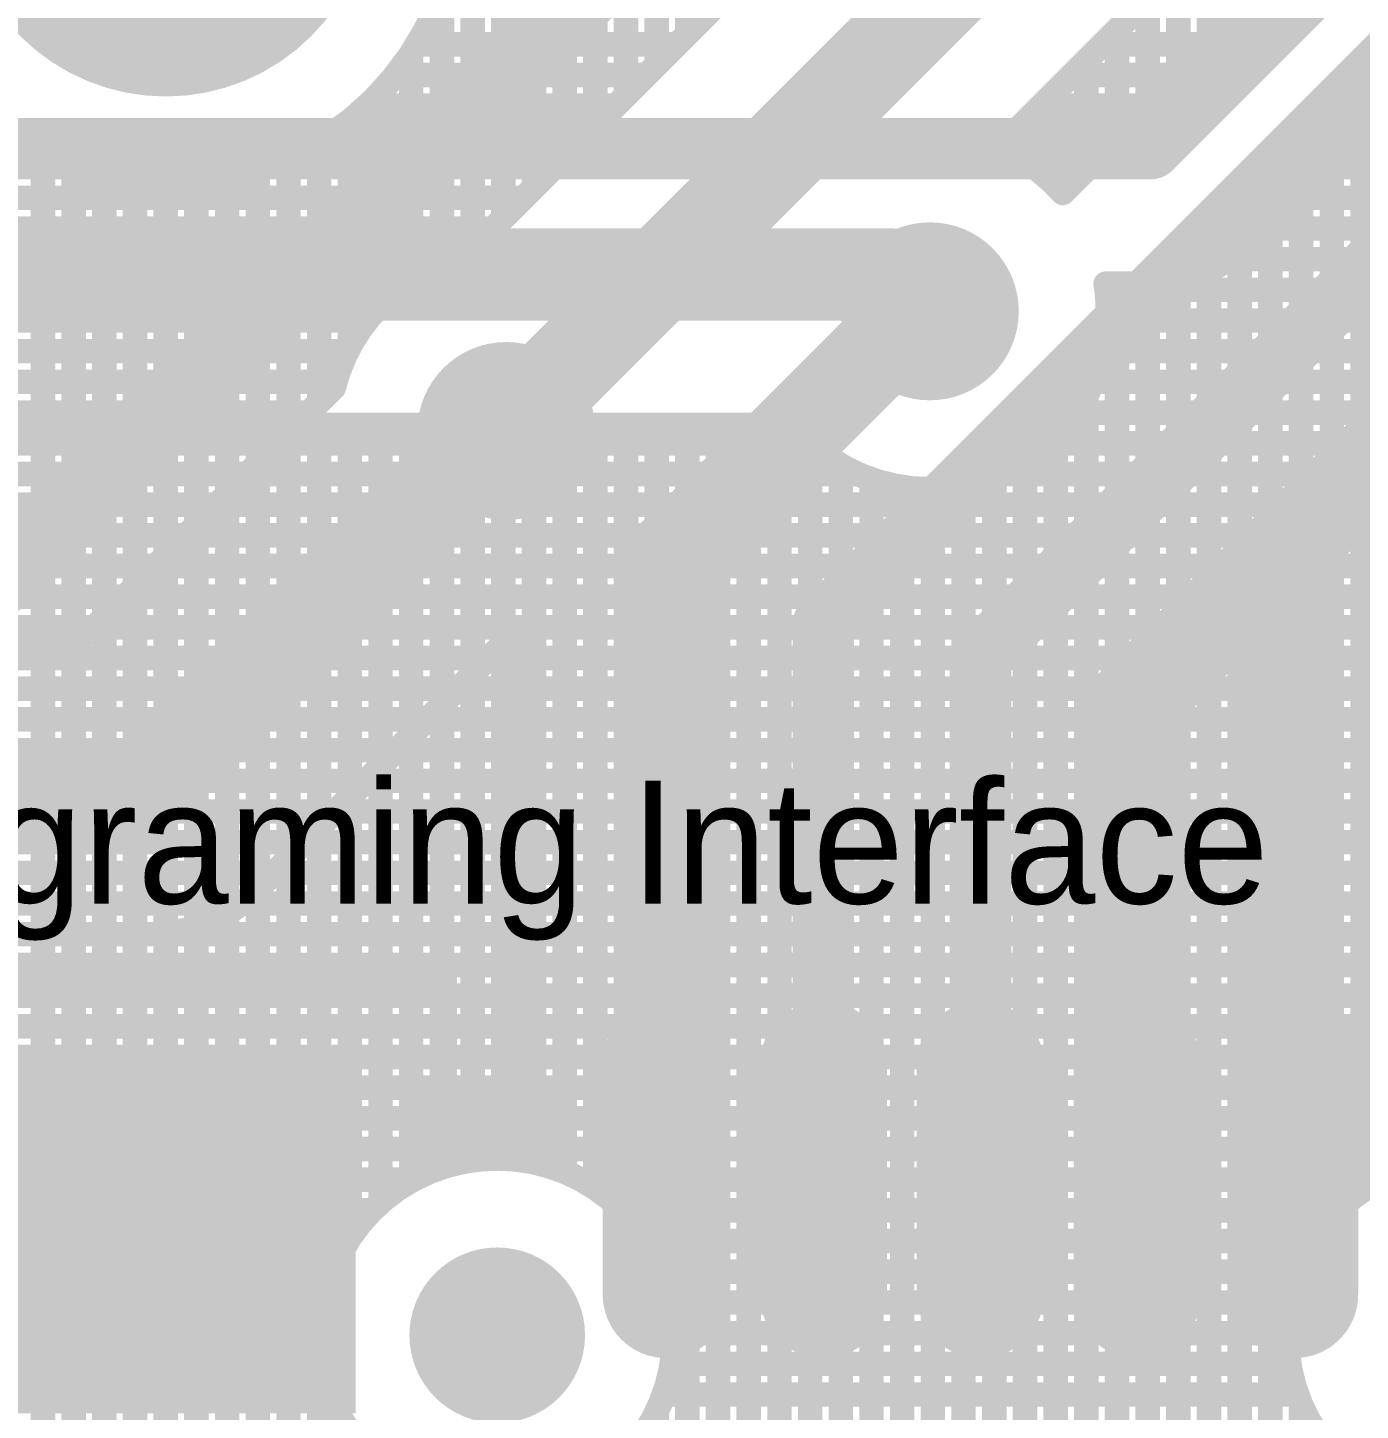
# Model space of a CAD drawing. Header units: millimetres. Extents: x 1.42 to 3.4, y 1.21 to 3.22.
# Drawn here: x 3.0125 to 3.2297, y 1.3674 to 1.5927 of the extents above; entities that cross this region are included whole.
import ezdxf

# ---------------------------------------------------------------- set-up
doc = ezdxf.new("R2010")
doc.units = ezdxf.units.MM
doc.header["$MEASUREMENT"] = 0
for name, color, linetype in [('BottomLayer', 5, 'Continuous'), ('BottomSolder', 6, 'Continuous'), ('MultiLayer', 9, 'Continuous'), ('PadHoleLayer', 156, 'Continuous'), ('TopLayer', 1, 'Continuous'), ('TopOverlay', 2, 'Continuous'), ('TopPaste', 8, 'Continuous'), ('TopSolder', 216, 'Continuous'), ('ViaHoleLayer', 16, 'Continuous')]:
    doc.layers.add(name, color=color, linetype=linetype)

# ---------------------------------------------------------------- blocks, each defined once
blk = doc.blocks.new('XTAL1_1')
at = {"layer": 'BottomLayer', "const_width": 0.031}
blk.add_lwpolyline([(0.1845, 0, 1), (0.2155, 0, 1)], format="xyb", close=True, dxfattribs=at)
at = {"layer": 'BottomSolder', "const_width": 0.0335}
blk.add_lwpolyline([(0.18325, 0, 1), (0.21675, 0, 1)], format="xyb", close=True, dxfattribs=at)
at = {"layer": 'MultiLayer', "const_width": 0.031}
blk.add_lwpolyline([(0.1845, 0, 1), (0.2155, 0, 1)], format="xyb", close=True, dxfattribs=at)
at = {"layer": 'TopLayer', "const_width": 0.031}
blk.add_lwpolyline([(0.1845, 0, 1), (0.2155, 0, 1)], format="xyb", close=True, dxfattribs=at)
at = {"layer": 'TopOverlay', "const_width": 0.012}
for points in [[(0.3, 0.06), (-0.1, 0.06)], [(0.3, -0.06), (0.3, 0.06)]]:
    blk.add_lwpolyline(points, dxfattribs=at)
at = {"layer": 'TopOverlay', "const_width": 0.006}
blk.add_lwpolyline([(0.297, 0.06, 1), (0.303, 0.06, 1)], format="xyb", close=True, dxfattribs=at)
blk.add_lwpolyline([(0.297, 0.06, 1), (0.303, 0.06, 1)], format="xyb", close=True, dxfattribs=at)
at = {"layer": 'TopSolder', "const_width": 0.0335}
blk.add_lwpolyline([(0.18325, 0, 1), (0.21675, 0, 1)], format="xyb", close=True, dxfattribs=at)
blk = doc.blocks.new('______USB_11')
at = {"layer": 'BottomLayer', "const_width": 0.01181}
blk.add_lwpolyline([(0.02165, 0.02535, 1), (0.03346, 0.02535, 1)], format="xyb", close=True, dxfattribs=at)
at = {"layer": 'BottomSolder', "const_width": 0.01431}
blk.add_lwpolyline([(0.0204, 0.02535, 1), (0.03471, 0.02535, 1)], format="xyb", close=True, dxfattribs=at)
at = {"layer": 'MultiLayer', "const_width": 0.01181}
blk.add_lwpolyline([(0.02165, 0.02535, 1), (0.03346, 0.02535, 1)], format="xyb", close=True, dxfattribs=at)
at = {"layer": 'PadHoleLayer', "const_width": 0.01181}
blk.add_lwpolyline([(0.02165, 0.02535, 1), (0.03346, 0.02535, 1)], format="xyb", close=True, dxfattribs=at)
at = {"layer": 'TopLayer'}
for points, const_width in [([(0.02165, 0.02535, 1), (0.03346, 0.02535, 1)], 0.01181), ([(-0.1063, 0.0187, 1), (-0.09843, 0.0187, 1)], 0.00787), ([(-0.08071, 0.0187, 1), (-0.07283, 0.0187, 1)], 0.00787), ([(-0.05512, 0.0187, 1), (-0.04724, 0.0187, 1)], 0.00787), ([(-0.02953, 0.0187, 1), (-0.02165, 0.0187, 1)], 0.00787), ([(-0.00394, 0.0187, 1), (0.00394, 0.0187, 1)], 0.00787), ([(-0.1063, -0.0187, 1), (-0.09843, -0.0187, 1)], 0.00787), ([(-0.08071, -0.0187, 1), (-0.07283, -0.0187, 1)], 0.00787), ([(-0.05512, -0.0187, 1), (-0.04724, -0.0187, 1)], 0.00787), ([(-0.02953, -0.0187, 1), (-0.02165, -0.0187, 1)], 0.00787), ([(-0.00394, -0.0187, 1), (0.00394, -0.0187, 1)], 0.00787)]:
    blk.add_lwpolyline(points, format="xyb", close=True, dxfattribs=dict(at, const_width=const_width))
at = {"layer": 'TopLayer', "const_width": 0.01575}
for points in [[(-0.10236, -0.0187), (-0.10236, 0.0187)], [(-0.07677, -0.0187), (-0.07677, 0.0187)], [(-0.05118, -0.0187), (-0.05118, 0.0187)], [(-0.02559, -0.0187), (-0.02559, 0.0187)], [(0, -0.0187), (0, 0.0187)]]:
    blk.add_lwpolyline(points, dxfattribs=at)
at = {"layer": 'TopLayer'}
blk.add_solid([(0.05311, -0.01559), (0.11217, -0.01559), (0.05311, 0.03559), (0.11217, 0.03559)], dxfattribs=at)
at = {"layer": 'TopOverlay', "const_width": 0.00787}
blk.add_lwpolyline([(0.04, -0.01), (0.01933, -0.01)], dxfattribs=at)
at = {"layer": 'TopOverlay', "const_width": 0.00394}
for points in [[(0.01736, -0.01, 1), (0.0213, -0.01, 1)], [(0.03803, -0.01, 1), (0.04197, -0.01, 1)]]:
    blk.add_lwpolyline(points, format="xyb", close=True, dxfattribs=at)
at = {"layer": 'TopPaste', "const_width": 0.01575}
for points in [[(-0.10236, -0.0187), (-0.10236, 0.0187)], [(-0.07677, -0.0187), (-0.07677, 0.0187)], [(-0.05118, -0.0187), (-0.05118, 0.0187)], [(-0.02559, -0.0187), (-0.02559, 0.0187)], [(0, -0.0187), (0, 0.0187)]]:
    blk.add_lwpolyline(points, dxfattribs=at)
at = {"layer": 'TopPaste', "const_width": 0.00787}
for points in [[(-0.1063, 0.0187, 1), (-0.09843, 0.0187, 1)], [(-0.08071, 0.0187, 1), (-0.07283, 0.0187, 1)], [(-0.05512, 0.0187, 1), (-0.04724, 0.0187, 1)], [(-0.02953, 0.0187, 1), (-0.02165, 0.0187, 1)], [(-0.00394, 0.0187, 1), (0.00394, 0.0187, 1)], [(-0.1063, -0.0187, 1), (-0.09843, -0.0187, 1)], [(-0.08071, -0.0187, 1), (-0.07283, -0.0187, 1)], [(-0.05512, -0.0187, 1), (-0.04724, -0.0187, 1)], [(-0.02953, -0.0187, 1), (-0.02165, -0.0187, 1)], [(-0.00394, -0.0187, 1), (0.00394, -0.0187, 1)]]:
    blk.add_lwpolyline(points, format="xyb", close=True, dxfattribs=at)
at = {"layer": 'TopPaste'}
blk.add_solid([(0.05311, -0.01559), (0.11217, -0.01559), (0.05311, 0.03559), (0.11217, 0.03559)], dxfattribs=at)
at = {"layer": 'TopSolder'}
for points, const_width in [([(0.0204, 0.02535, 1), (0.03471, 0.02535, 1)], 0.01431), ([(-0.10755, 0.0187, 1), (-0.09718, 0.0187, 1)], 0.01037), ([(-0.08196, 0.0187, 1), (-0.07158, 0.0187, 1)], 0.01037), ([(-0.05637, 0.0187, 1), (-0.04599, 0.0187, 1)], 0.01037), ([(-0.03078, 0.0187, 1), (-0.0204, 0.0187, 1)], 0.01037), ([(-0.00519, 0.0187, 1), (0.00519, 0.0187, 1)], 0.01037), ([(-0.10755, -0.0187, 1), (-0.09718, -0.0187, 1)], 0.01037), ([(-0.08196, -0.0187, 1), (-0.07158, -0.0187, 1)], 0.01037), ([(-0.05637, -0.0187, 1), (-0.04599, -0.0187, 1)], 0.01037), ([(-0.03078, -0.0187, 1), (-0.0204, -0.0187, 1)], 0.01037), ([(-0.00519, -0.0187, 1), (0.00519, -0.0187, 1)], 0.01037)]:
    blk.add_lwpolyline(points, format="xyb", close=True, dxfattribs=dict(at, const_width=const_width))
at = {"layer": 'TopSolder', "const_width": 0.02075}
for points in [[(-0.10236, -0.0187), (-0.10236, 0.0187)], [(-0.07677, -0.0187), (-0.07677, 0.0187)], [(-0.05118, -0.0187), (-0.05118, 0.0187)], [(-0.02559, -0.0187), (-0.02559, 0.0187)], [(0, -0.0187), (0, 0.0187)]]:
    blk.add_lwpolyline(points, dxfattribs=at)
at = {"layer": 'TopSolder'}
blk.add_solid([(0.05061, -0.01809), (0.11467, -0.01809), (0.05061, 0.03809), (0.11467, 0.03809)], dxfattribs=at)

msp = doc.modelspace()

# ---------------------------------------------------------------- linework, layer by layer
at = {"layer": 'BottomLayer'}
for points, const_width in [([(3.1955, 1.573), (3.2825, 1.66)], 0.01), ([(3.2111, 1.55748), (3.29802, 1.6444)], 0.004), ([(2.3155, 1.573), (3.1955, 1.573)], 0.01), ([(3.23, 1.40327), (3.23, 1.57639)], 0.004), ([(3.22861, 1.575), (3.384, 1.575)], 0.004), ([(3.225, 1.39883), (3.225, 1.57139)], 0.004), ([(3.22361, 1.57), (3.384, 1.57)], 0.004), ([(3.22, 1.39096), (3.22, 1.56639)], 0.004), ([(3.21861, 1.565), (3.384, 1.565)], 0.004), ([(3.21361, 1.56), (3.384, 1.56)], 0.004), ([(3.215, 1.24039), (3.215, 1.56139)], 0.004), ([(2.2105, 1.5525), (3.1535, 1.5525)], 0.015), ([(3.1535, 1.5525), (3.1595, 1.5465)], 0.015), ([(3.20815, 1.555), (3.384, 1.555)], 0.004), ([(3.21, 1.24039), (3.21, 1.55645)], 0.004), ([(3.205, 1.24039), (3.205, 1.55316)], 0.004), ([(3.18815, 1.551), (3.1955, 1.551)], 0.004), ([(3.19, 1.24039), (3.19, 1.551)], 0.004), ([(3.195, 1.24039), (3.195, 1.551)], 0.004), ([(3.2, 1.24039), (3.2, 1.55147)], 0.004), ([(3.18829, 1.55), (3.384, 1.55)], 0.004), ([(3.18846, 1.545), (3.384, 1.545)], 0.004), ([(3.18776, 1.54), (3.384, 1.54)], 0.004), ([(3.18612, 1.535), (3.384, 1.535)], 0.004), ([(3.185, 1.24039), (3.185, 1.53269)], 0.004), ([(2.2105, 1.528), (3.13717, 1.528)], 0.004), ([(3.015, 1.24039), (3.015, 1.528)], 0.004), ([(3.02, 1.24039), (3.02, 1.528)], 0.004), ([(3.025, 1.24039), (3.025, 1.528)], 0.004), ([(3.03, 1.24039), (3.03, 1.528)], 0.004), ([(3.035, 1.24039), (3.035, 1.528)], 0.004), ([(3.04, 1.24039), (3.04, 1.528)], 0.004), ([(3.045, 1.24039), (3.045, 1.528)], 0.004), ([(3.05, 1.24039), (3.05, 1.528)], 0.004), ([(3.055, 1.24039), (3.055, 1.528)], 0.004), ([(3.06, 1.24039), (3.06, 1.528)], 0.004), ([(3.065, 1.39556), (3.065, 1.528)], 0.004), ([(3.07, 1.40129), (3.07, 1.528)], 0.004), ([(3.075, 1.40482), (3.075, 1.528)], 0.004), ([(3.08, 1.40701), (3.08, 1.528)], 0.004), ([(3.085, 1.40818), (3.085, 1.528)], 0.004), ([(3.09, 1.40844), (3.09, 1.528)], 0.004), ([(3.095, 1.40783), (3.095, 1.528)], 0.004), ([(3.1, 1.40628), (3.1, 1.528)], 0.004), ([(3.105, 1.40362), (3.105, 1.528)], 0.004), ([(3.11, 1.39939), (3.11, 1.528)], 0.004), ([(3.115, 1.39209), (3.115, 1.528)], 0.004), ([(3.12, 1.24039), (3.12, 1.528)], 0.004), ([(3.125, 1.24039), (3.125, 1.528)], 0.004), ([(3.13, 1.24039), (3.13, 1.528)], 0.004), ([(3.135, 1.24039), (3.135, 1.528)], 0.004), ([(3.18335, 1.53), (3.384, 1.53)], 0.004), ([(3.18, 1.24039), (3.18, 1.52599)], 0.004), ([(1.42, 1.525), (3.14004, 1.525)], 0.004), ([(3.14, 1.24039), (3.14, 1.52503)], 0.004), ([(3.17896, 1.525), (3.384, 1.525)], 0.004), ([(3.145, 1.24039), (3.145, 1.52139)], 0.004), ([(3.175, 1.24039), (3.175, 1.52199)], 0.004), ([(1.42, 1.52), (3.14772, 1.52)], 0.004), ([(3.15, 1.24039), (3.15, 1.5191)], 0.004), ([(3.17, 1.24039), (3.17, 1.51947)], 0.004), ([(3.17128, 1.52), (3.384, 1.52)], 0.004), ([(3.155, 1.24039), (3.155, 1.51785)], 0.004), ([(3.16, 1.24039), (3.16, 1.5175)], 0.004), ([(3.165, 1.24039), (3.165, 1.51803)], 0.004), ([(1.42, 1.515), (3.384, 1.515)], 0.004), ([(1.42, 1.51), (3.384, 1.51)], 0.004), ([(1.42, 1.505), (3.384, 1.505)], 0.004), ([(1.42, 1.5), (3.384, 1.5)], 0.004), ([(1.42, 1.495), (3.384, 1.495)], 0.004), ([(1.42, 1.49), (3.384, 1.49)], 0.004), ([(1.42, 1.485), (3.384, 1.485)], 0.004), ([(1.42, 1.48), (3.384, 1.48)], 0.004), ([(1.42, 1.475), (3.384, 1.475)], 0.004), ([(1.42, 1.47), (3.384, 1.47)], 0.004), ([(1.42, 1.465), (3.384, 1.465)], 0.004), ([(1.42, 1.46), (3.384, 1.46)], 0.004), ([(1.42, 1.455), (3.384, 1.455)], 0.004), ([(1.42, 1.45), (3.384, 1.45)], 0.004), ([(1.42, 1.445), (3.384, 1.445)], 0.004), ([(1.42, 1.44), (3.384, 1.44)], 0.004), ([(1.42, 1.435), (3.384, 1.435)], 0.004), ([(1.42, 1.43), (3.384, 1.43)], 0.004), ([(1.42, 1.425), (3.384, 1.425)], 0.004), ([(1.42, 1.42), (3.384, 1.42)], 0.004), ([(1.42, 1.415), (3.384, 1.415)], 0.004), ([(1.42, 1.41), (3.384, 1.41)], 0.004), ([(1.42, 1.405), (3.07533, 1.405)], 0.004), ([(3.1027, 1.405), (3.23281, 1.405)], 0.004), ([(1.42, 1.4), (3.06863, 1.4)], 0.004), ([(3.10941, 1.4), (3.22611, 1.4)], 0.004), ([(1.42, 1.395), (3.06464, 1.395)], 0.004), ([(3.11339, 1.395), (3.22212, 1.395)], 0.004), ([(1.42, 1.39), (3.06213, 1.39)], 0.004), ([(3.1159, 1.39), (3.21961, 1.39)], 0.004), ([(1.42, 1.385), (3.06071, 1.385)], 0.004), ([(3.11732, 1.385), (3.21819, 1.385)], 0.004), ([(1.42, 1.38), (3.06021, 1.38)], 0.004), ([(3.11782, 1.38), (3.21769, 1.38)], 0.004), ([(1.42, 1.375), (3.06058, 1.375)], 0.004), ([(3.11745, 1.375), (3.21806, 1.375)], 0.004), ([(1.42, 1.37), (3.06187, 1.37)], 0.004), ([(3.11616, 1.37), (3.21935, 1.37)], 0.004), ([(3.22, 1.24039), (3.22, 1.36833)], 0.004), ([(3.115, 1.24039), (3.115, 1.3672)], 0.004)]:
    msp.add_lwpolyline(points, dxfattribs=dict(at, const_width=const_width))
for points, const_width in [([(3.193, 1.573, 1), (3.198, 1.573, 1)], 0.005), ([(3.193, 1.573, 1), (3.198, 1.573, 1)], 0.005), ([(3.229, 1.57639, 1), (3.231, 1.57639, 1)], 0.002), ([(3.22761, 1.575, 1), (3.22961, 1.575, 1)], 0.002), ([(3.224, 1.57139, 1), (3.226, 1.57139, 1)], 0.002), ([(3.22261, 1.57, 1), (3.22461, 1.57, 1)], 0.002), ([(3.219, 1.56639, 1), (3.221, 1.56639, 1)], 0.002), ([(3.21761, 1.565, 1), (3.21961, 1.565, 1)], 0.002), ([(3.21261, 1.56, 1), (3.21461, 1.56, 1)], 0.002), ([(3.214, 1.56139, 1), (3.216, 1.56139, 1)], 0.002), ([(3.14975, 1.5525, 1), (3.15725, 1.5525, 1)], 0.0075), ([(3.14975, 1.5525, 1), (3.15725, 1.5525, 1)], 0.0075), ([(3.21006, 1.55744, 1), (3.21206, 1.55744, 1)], 0.002), ([(3.2101, 1.55748, 1), (3.2121, 1.55748, 1)], 0.002), ([(3.2101, 1.55748, 1), (3.2121, 1.55748, 1)], 0.002), ([(3.1535, 1.5465, 1), (3.1655, 1.5465, 1)], 0.012), ([(3.20715, 1.555, 1), (3.20915, 1.555, 1)], 0.002), ([(3.209, 1.55645, 1), (3.211, 1.55645, 1)], 0.002), ([(3.204, 1.55316, 1), (3.206, 1.55316, 1)], 0.002), ([(3.15575, 1.5465, 1), (3.16325, 1.5465, 1)], 0.0075), ([(3.18715, 1.551, 1), (3.18915, 1.551, 1)], 0.002), ([(3.18715, 1.551, 1), (3.18915, 1.551, 1)], 0.002), ([(3.189, 1.551, 1), (3.191, 1.551, 1)], 0.002), ([(3.194, 1.551, 1), (3.196, 1.551, 1)], 0.002), ([(3.1945, 1.551, 1), (3.1965, 1.551, 1)], 0.002), ([(3.1945, 1.551, 1), (3.1965, 1.551, 1)], 0.002), ([(3.1945, 1.551, 1), (3.1965, 1.551, 1)], 0.002), ([(3.199, 1.55147, 1), (3.201, 1.55147, 1)], 0.002), ([(3.18729, 1.55, 1), (3.18929, 1.55, 1)], 0.002), ([(3.1875, 1.5465, 1), (3.1895, 1.5465, 1)], 0.002), ([(3.1875, 1.5465, 1), (3.1895, 1.5465, 1)], 0.002), ([(3.18746, 1.545, 1), (3.18946, 1.545, 1)], 0.002), ([(3.18676, 1.54, 1), (3.18876, 1.54, 1)], 0.002), ([(3.0845, 1.527, 1), (3.0965, 1.527, 1)], 0.012), ([(3.18512, 1.535, 1), (3.18712, 1.535, 1)], 0.002), ([(3.184, 1.53269, 1), (3.186, 1.53269, 1)], 0.002), ([(3.014, 1.528, 1), (3.016, 1.528, 1)], 0.002), ([(3.019, 1.528, 1), (3.021, 1.528, 1)], 0.002), ([(3.024, 1.528, 1), (3.026, 1.528, 1)], 0.002), ([(3.029, 1.528, 1), (3.031, 1.528, 1)], 0.002), ([(3.034, 1.528, 1), (3.036, 1.528, 1)], 0.002), ([(3.039, 1.528, 1), (3.041, 1.528, 1)], 0.002), ([(3.044, 1.528, 1), (3.046, 1.528, 1)], 0.002), ([(3.049, 1.528, 1), (3.051, 1.528, 1)], 0.002), ([(3.054, 1.528, 1), (3.056, 1.528, 1)], 0.002), ([(3.059, 1.528, 1), (3.061, 1.528, 1)], 0.002), ([(3.064, 1.528, 1), (3.066, 1.528, 1)], 0.002), ([(3.069, 1.528, 1), (3.071, 1.528, 1)], 0.002), ([(3.074, 1.528, 1), (3.076, 1.528, 1)], 0.002), ([(3.079, 1.528, 1), (3.081, 1.528, 1)], 0.002), ([(3.084, 1.528, 1), (3.086, 1.528, 1)], 0.002), ([(3.089, 1.528, 1), (3.091, 1.528, 1)], 0.002), ([(3.094, 1.528, 1), (3.096, 1.528, 1)], 0.002), ([(3.099, 1.528, 1), (3.101, 1.528, 1)], 0.002), ([(3.104, 1.528, 1), (3.106, 1.528, 1)], 0.002), ([(3.109, 1.528, 1), (3.111, 1.528, 1)], 0.002), ([(3.114, 1.528, 1), (3.116, 1.528, 1)], 0.002), ([(3.119, 1.528, 1), (3.121, 1.528, 1)], 0.002), ([(3.124, 1.528, 1), (3.126, 1.528, 1)], 0.002), ([(3.129, 1.528, 1), (3.131, 1.528, 1)], 0.002), ([(3.134, 1.528, 1), (3.136, 1.528, 1)], 0.002), ([(3.13617, 1.528, 1), (3.13817, 1.528, 1)], 0.002), ([(3.13617, 1.528, 1), (3.13817, 1.528, 1)], 0.002), ([(3.18235, 1.53, 1), (3.18435, 1.53, 1)], 0.002), ([(3.179, 1.52599, 1), (3.181, 1.52599, 1)], 0.002), ([(3.139, 1.52503, 1), (3.141, 1.52503, 1)], 0.002), ([(3.13904, 1.525, 1), (3.14104, 1.525, 1)], 0.002), ([(3.17796, 1.525, 1), (3.17996, 1.525, 1)], 0.002), ([(3.144, 1.52139, 1), (3.146, 1.52139, 1)], 0.002), ([(3.174, 1.52199, 1), (3.176, 1.52199, 1)], 0.002), ([(3.14672, 1.52, 1), (3.14872, 1.52, 1)], 0.002), ([(3.149, 1.5191, 1), (3.151, 1.5191, 1)], 0.002), ([(3.169, 1.51947, 1), (3.171, 1.51947, 1)], 0.002), ([(3.17028, 1.52, 1), (3.17228, 1.52, 1)], 0.002), ([(3.154, 1.51785, 1), (3.156, 1.51785, 1)], 0.002), ([(3.159, 1.5175, 1), (3.161, 1.5175, 1)], 0.002), ([(3.164, 1.51803, 1), (3.166, 1.51803, 1)], 0.002), ([(3.11783, 1.37965, 1), (3.0602, 1.37965, 1)], 0.004), ([(3.11783, 1.37965, 1), (3.0602, 1.37965, 1)], 0.004), ([(3.089, 1.40844, 1), (3.091, 1.40844, 1)], 0.002), ([(3.27531, 1.37965, 1), (3.21769, 1.37965, 1)], 0.004), ([(3.27531, 1.37965, 1), (3.21769, 1.37965, 1)], 0.004), ([(3.079, 1.40701, 1), (3.081, 1.40701, 1)], 0.002), ([(3.084, 1.40818, 1), (3.086, 1.40818, 1)], 0.002), ([(3.094, 1.40783, 1), (3.096, 1.40783, 1)], 0.002), ([(3.099, 1.40628, 1), (3.101, 1.40628, 1)], 0.002), ([(3.074, 1.40482, 1), (3.076, 1.40482, 1)], 0.002), ([(3.07433, 1.405, 1), (3.07633, 1.405, 1)], 0.002), ([(3.1017, 1.405, 1), (3.1037, 1.405, 1)], 0.002), ([(3.104, 1.40362, 1), (3.106, 1.40362, 1)], 0.002), ([(3.229, 1.40327, 1), (3.231, 1.40327, 1)], 0.002), ([(3.06763, 1.4, 1), (3.06963, 1.4, 1)], 0.002), ([(3.069, 1.40129, 1), (3.071, 1.40129, 1)], 0.002), ([(3.10841, 1.4, 1), (3.11041, 1.4, 1)], 0.002), ([(3.22511, 1.4, 1), (3.22711, 1.4, 1)], 0.002), ([(3.109, 1.39939, 1), (3.111, 1.39939, 1)], 0.002), ([(3.224, 1.39883, 1), (3.226, 1.39883, 1)], 0.002), ([(3.06364, 1.395, 1), (3.06564, 1.395, 1)], 0.002), ([(3.064, 1.39556, 1), (3.066, 1.39556, 1)], 0.002), ([(3.11239, 1.395, 1), (3.11439, 1.395, 1)], 0.002), ([(3.22112, 1.395, 1), (3.22312, 1.395, 1)], 0.002), ([(3.114, 1.39209, 1), (3.116, 1.39209, 1)], 0.002), ([(3.219, 1.39096, 1), (3.221, 1.39096, 1)], 0.002), ([(3.06113, 1.39, 1), (3.06313, 1.39, 1)], 0.002), ([(3.1149, 1.39, 1), (3.1169, 1.39, 1)], 0.002), ([(3.21861, 1.39, 1), (3.22061, 1.39, 1)], 0.002), ([(3.05971, 1.385, 1), (3.06171, 1.385, 1)], 0.002), ([(3.11632, 1.385, 1), (3.11832, 1.385, 1)], 0.002), ([(3.21719, 1.385, 1), (3.21919, 1.385, 1)], 0.002), ([(3.0592, 1.37965, 1), (3.0612, 1.37965, 1)], 0.002), ([(3.0592, 1.37965, 1), (3.0612, 1.37965, 1)], 0.002), ([(3.05921, 1.38, 1), (3.06121, 1.38, 1)], 0.002), ([(3.11682, 1.38, 1), (3.11882, 1.38, 1)], 0.002), ([(3.11683, 1.37965, 1), (3.11883, 1.37965, 1)], 0.002), ([(3.11683, 1.37965, 1), (3.11883, 1.37965, 1)], 0.002), ([(3.21669, 1.38, 1), (3.21869, 1.38, 1)], 0.002), ([(3.21669, 1.37965, 1), (3.21869, 1.37965, 1)], 0.002), ([(3.21669, 1.37965, 1), (3.21869, 1.37965, 1)], 0.002), ([(3.05958, 1.375, 1), (3.06158, 1.375, 1)], 0.002), ([(3.11645, 1.375, 1), (3.11845, 1.375, 1)], 0.002), ([(3.21706, 1.375, 1), (3.21906, 1.375, 1)], 0.002), ([(3.06087, 1.37, 1), (3.06287, 1.37, 1)], 0.002), ([(3.11516, 1.37, 1), (3.11716, 1.37, 1)], 0.002), ([(3.21835, 1.37, 1), (3.22035, 1.37, 1)], 0.002), ([(3.219, 1.36833, 1), (3.221, 1.36833, 1)], 0.002), ([(3.114, 1.3672, 1), (3.116, 1.3672, 1)], 0.002)]:
    msp.add_lwpolyline(points, format="xyb", close=True, dxfattribs=dict(at, const_width=const_width))
at = {"layer": 'BottomLayer', "const_width": 0.004}
for points in [[(3.2111, 1.55748, -0.199566), (3.1955, 1.551)], [(3.21106, 1.55744, -0.198912), (3.1955, 1.551)], [(3.18815, 1.551, -0.03897), (3.1885, 1.5465)], [(3.1885, 1.5465, -0.702566), (3.13717, 1.528)]]:
    msp.add_lwpolyline(points, format="xyb", dxfattribs=at)
at = {"layer": 'BottomSolder', "const_width": 0.0145}
for points in [[(3.15225, 1.5465, 1), (3.16675, 1.5465, 1)], [(3.08325, 1.527, 1), (3.09775, 1.527, 1)]]:
    msp.add_lwpolyline(points, format="xyb", close=True, dxfattribs=at)
at = {"layer": 'MultiLayer', "const_width": 0.012}
for points in [[(3.1535, 1.5465, 1), (3.1655, 1.5465, 1)], [(3.0845, 1.527, 1), (3.0965, 1.527, 1)]]:
    msp.add_lwpolyline(points, format="xyb", close=True, dxfattribs=at)
at = {"layer": 'TopLayer'}
for points, const_width in [([(3.085, 1.55665), (3.085, 1.7)], 0.004), ([(3.09, 1.56165), (3.09, 1.7)], 0.004), ([(3.095, 1.56665), (3.095, 1.7)], 0.004), ([(3.1, 1.57165), (3.1, 1.7)], 0.004), ([(3.105, 1.57665), (3.105, 1.7)], 0.004), ([(3.11, 1.58165), (3.11, 1.7)], 0.004), ([(3.115, 1.58665), (3.115, 1.7)], 0.004), ([(3.12, 1.59165), (3.12, 1.7)], 0.004), ([(3.0325, 1.4695), (3.207, 1.644)], 0.015), ([(3.08349, 1.55514), (3.1787, 1.65035)], 0.004), ([(3.18117, 1.56578), (3.2605, 1.64511)], 0.004), ([(3.14217, 1.49567), (3.2825, 1.636)], 0.01), ([(3.17084, 1.57319), (3.21335, 1.6157)], 0.004), ([(3.16776, 1.49026), (3.2885, 1.611)], 0.01), ([(3.21, 1.59461), (3.21, 1.61235)], 0.004), ([(3.205, 1.58961), (3.205, 1.60735)], 0.004), ([(3.2, 1.58461), (3.2, 1.60235)], 0.004), ([(3.08, 1.55403), (3.08, 1.5983)], 0.004), ([(3.195, 1.57961), (3.195, 1.59735)], 0.004), ([(3.19, 1.57461), (3.19, 1.59235)], 0.004), ([(3.07598, 1.59), (3.11835, 1.59)], 0.004), ([(3.18765, 1.59), (3.20539, 1.59)], 0.004), ([(3.075, 1.55151), (3.075, 1.58847)], 0.004), ([(3.185, 1.56961), (3.185, 1.58735)], 0.004), ([(3.07247, 1.585), (3.11335, 1.585)], 0.004), ([(3.18265, 1.585), (3.20039, 1.585)], 0.004), ([(3.07, 1.54751), (3.07, 1.58215)], 0.004), ([(3.18, 1.56701), (3.18, 1.58235)], 0.004), ([(3.06785, 1.58), (3.10835, 1.58)], 0.004), ([(3.17765, 1.58), (3.19539, 1.58)], 0.004), ([(3.065, 1.54081), (3.065, 1.57753)], 0.004), ([(3.175, 1.57101), (3.175, 1.57735)], 0.004), ([(3.06, 1.53165), (3.06, 1.57402)], 0.004), ([(3.06153, 1.575), (3.10335, 1.575)], 0.004), ([(3.17265, 1.575), (3.19039, 1.575)], 0.004), ([(3.015, 1.494), (3.015, 1.57137)], 0.004), ([(3.055, 1.52665), (3.055, 1.57137)], 0.004), ([(2.918, 1.57), (3.0183, 1.57)], 0.004), ([(3.02, 1.494), (3.02, 1.5694)], 0.004), ([(3.05, 1.52165), (3.05, 1.5694)], 0.004), ([(3.0517, 1.57), (3.09835, 1.57)], 0.004), ([(3.17649, 1.57), (3.18539, 1.57)], 0.004), ([(3.025, 1.49665), (3.025, 1.56805)], 0.004), ([(3.03, 1.50165), (3.03, 1.56726)], 0.004), ([(3.035, 1.50665), (3.035, 1.567)], 0.004), ([(3.04, 1.51165), (3.04, 1.56726)], 0.004), ([(3.045, 1.51665), (3.045, 1.56805)], 0.004), ([(2.918, 1.565), (3.09335, 1.565)], 0.004), ([(2.91965, 1.56), (3.08835, 1.56)], 0.004), ([(2.92465, 1.555), (3.08295, 1.555)], 0.004), ([(3.11657, 1.50557), (3.1595, 1.5485)], 0.015), ([(2.92965, 1.55), (3.07284, 1.55)], 0.004), ([(2.93465, 1.545), (3.06776, 1.545)], 0.004), ([(2.93965, 1.54), (3.06458, 1.54)], 0.004), ([(2.94931, 1.535), (3.06263, 1.535)], 0.004), ([(3.02235, 1.494), (3.06236, 1.53401)], 0.004), ([(3.21894, 1.50894), (3.2375, 1.5275)], 0.015), ([(2.95601, 1.53), (3.05835, 1.53)], 0.004), ([(2.96001, 1.525), (3.05335, 1.525)], 0.004), ([(2.96253, 1.52), (3.04835, 1.52)], 0.004), ([(2.96465, 1.515), (3.04335, 1.515)], 0.004), ([(3.19335, 1.48335), (3.21894, 1.50894)], 0.015), ([(3.21894, 1.405), (3.21894, 1.50894)], 0.015), ([(2.96965, 1.51), (3.03835, 1.51)], 0.004), ([(3.11657, 1.405), (3.11657, 1.50557)], 0.015), ([(2.97465, 1.505), (3.03335, 1.505)], 0.004), ([(2.97965, 1.5), (3.02835, 1.5)], 0.004), ([(3.14217, 1.405), (3.14217, 1.49567)], 0.01), ([(2.98465, 1.495), (3.02335, 1.495)], 0.004), ([(3.04985, 1.4522), (3.09207, 1.49443)], 0.004), ([(3.09207, 1.428), (3.09207, 1.49443)], 0.004), ([(2.98565, 1.494), (3.02235, 1.494)], 0.004), ([(3.09, 1.40844), (3.09, 1.49235)], 0.004), ([(3.16776, 1.405), (3.16776, 1.49026)], 0.01), ([(3.08765, 1.49), (3.09207, 1.49)], 0.004), ([(3.085, 1.40818), (3.085, 1.48735)], 0.004), ([(3.19335, 1.405), (3.19335, 1.48335)], 0.015), ([(3.08265, 1.485), (3.09207, 1.485)], 0.004), ([(3.08, 1.43759), (3.08, 1.48235)], 0.004), ([(3.07765, 1.48), (3.09207, 1.48)], 0.004), ([(3.075, 1.43759), (3.075, 1.47735)], 0.004), ([(2.9755, 1.4695), (3.0325, 1.4695)], 0.015), ([(3.07265, 1.475), (3.09207, 1.475)], 0.004), ([(3.07, 1.43759), (3.07, 1.47235)], 0.004), ([(3.06765, 1.47), (3.09207, 1.47)], 0.004), ([(3.065, 1.43759), (3.065, 1.46735)], 0.004), ([(3.06265, 1.465), (3.09207, 1.465)], 0.004), ([(3.06, 1.43759), (3.06, 1.46235)], 0.004), ([(3.05765, 1.46), (3.09207, 1.46)], 0.004), ([(3.055, 1.43759), (3.055, 1.45735)], 0.004), ([(3.05265, 1.455), (3.09207, 1.455)], 0.004), ([(3.05, 1.43759), (3.05, 1.45235)], 0.004), ([(3.04733, 1.45), (3.09207, 1.45)], 0.004), ([(3.045, 1.43759), (3.045, 1.44843)], 0.004), ([(2.9755, 1.445), (3.0325, 1.445)], 0.004), ([(2.9755, 1.445), (3.0325, 1.445)], 0.004), ([(3.015, 1.43759), (3.015, 1.445)], 0.004), ([(3.02, 1.43759), (3.02, 1.445)], 0.004), ([(3.025, 1.43759), (3.025, 1.445)], 0.004), ([(3.03, 1.43759), (3.03, 1.445)], 0.004), ([(3.0325, 1.445), (3.09207, 1.445)], 0.004), ([(3.035, 1.43759), (3.035, 1.44513)], 0.004), ([(3.04, 1.43759), (3.04, 1.44618)], 0.004), ([(2.49836, 1.44), (3.09207, 1.44)], 0.004), ([(2.98741, 1.43759), (3.08046, 1.43759)], 0.004), ([(3.08046, 1.40716), (3.08046, 1.43759)], 0.004), ([(3.08046, 1.435), (3.09207, 1.435)], 0.004), ([(3.08046, 1.43), (3.09207, 1.43)], 0.004), ([(3.08046, 1.425), (3.09173, 1.425)], 0.004), ([(3.0917, 1.40833), (3.0917, 1.4237)], 0.004), ([(3.08046, 1.42), (3.0917, 1.42)], 0.004), ([(3.08046, 1.415), (3.0917, 1.415)], 0.004), ([(3.08046, 1.41), (3.0917, 1.41)], 0.004)]:
    msp.add_lwpolyline(points, dxfattribs=dict(at, const_width=const_width))
at = {"layer": 'TopLayer', "const_width": 0.004}
for points in [[(3.06894, 1.58106, -1), (3.00106, 1.64894)], [(3.083, 1.615, -0.198912), (3.06894, 1.58106)], [(3.17084, 1.57319, -0.110929), (3.18117, 1.56578)], [(3.06236, 1.53401, -0.27748), (3.08349, 1.55514)], [(3.04985, 1.4522, -0.199267), (3.0325, 1.445)], [(3.04982, 1.45218, -0.198912), (3.0325, 1.445)], [(3.0917, 1.4237, -0.043435), (3.09207, 1.428)], [(3.08046, 1.40716, -0.098989), (3.0917, 1.40833)], [(3.08046, 1.40716, -0.098989), (3.0917, 1.40833)]]:
    msp.add_lwpolyline(points, format="xyb", dxfattribs=at)
at = {"layer": 'TopLayer'}
for points, const_width in [([(3.209, 1.59461, 1), (3.211, 1.59461, 1)], 0.002), ([(3.119, 1.59165, 1), (3.121, 1.59165, 1)], 0.002), ([(3.189, 1.59235, 1), (3.191, 1.59235, 1)], 0.002), ([(3.07498, 1.59, 1), (3.07698, 1.59, 1)], 0.002), ([(3.11735, 1.59, 1), (3.11935, 1.59, 1)], 0.002), ([(3.18665, 1.59, 1), (3.18865, 1.59, 1)], 0.002), ([(3.204, 1.58961, 1), (3.206, 1.58961, 1)], 0.002), ([(3.20439, 1.59, 1), (3.20639, 1.59, 1)], 0.002), ([(3.074, 1.58847, 1), (3.076, 1.58847, 1)], 0.002), ([(3.114, 1.58665, 1), (3.116, 1.58665, 1)], 0.002), ([(3.184, 1.58735, 1), (3.186, 1.58735, 1)], 0.002), ([(3.07147, 1.585, 1), (3.07347, 1.585, 1)], 0.002), ([(3.11235, 1.585, 1), (3.11435, 1.585, 1)], 0.002), ([(3.18165, 1.585, 1), (3.18365, 1.585, 1)], 0.002), ([(3.199, 1.58461, 1), (3.201, 1.58461, 1)], 0.002), ([(3.19939, 1.585, 1), (3.20139, 1.585, 1)], 0.002), ([(3.069, 1.58215, 1), (3.071, 1.58215, 1)], 0.002), ([(3.179, 1.58235, 1), (3.181, 1.58235, 1)], 0.002), ([(3.06685, 1.58, 1), (3.06885, 1.58, 1)], 0.002), ([(3.06794, 1.58106, 1), (3.06994, 1.58106, 1)], 0.002), ([(3.06794, 1.58106, 1), (3.06994, 1.58106, 1)], 0.002), ([(3.10735, 1.58, 1), (3.10935, 1.58, 1)], 0.002), ([(3.109, 1.58165, 1), (3.111, 1.58165, 1)], 0.002), ([(3.17665, 1.58, 1), (3.17865, 1.58, 1)], 0.002), ([(3.19439, 1.58, 1), (3.19639, 1.58, 1)], 0.002), ([(3.064, 1.57753, 1), (3.066, 1.57753, 1)], 0.002), ([(3.194, 1.57961, 1), (3.196, 1.57961, 1)], 0.002), ([(3.104, 1.57665, 1), (3.106, 1.57665, 1)], 0.002), ([(3.174, 1.57735, 1), (3.176, 1.57735, 1)], 0.002), ([(3.059, 1.57402, 1), (3.061, 1.57402, 1)], 0.002), ([(3.06053, 1.575, 1), (3.06253, 1.575, 1)], 0.002), ([(3.10235, 1.575, 1), (3.10435, 1.575, 1)], 0.002), ([(3.16984, 1.57319, 1), (3.17184, 1.57319, 1)], 0.002), ([(3.16984, 1.57319, 1), (3.17184, 1.57319, 1)], 0.002), ([(3.17165, 1.575, 1), (3.17365, 1.575, 1)], 0.002), ([(3.189, 1.57461, 1), (3.191, 1.57461, 1)], 0.002), ([(3.18939, 1.575, 1), (3.19139, 1.575, 1)], 0.002), ([(3.014, 1.57137, 1), (3.016, 1.57137, 1)], 0.002), ([(3.054, 1.57137, 1), (3.056, 1.57137, 1)], 0.002), ([(3.099, 1.57165, 1), (3.101, 1.57165, 1)], 0.002), ([(3.174, 1.57101, 1), (3.176, 1.57101, 1)], 0.002), ([(3.0173, 1.57, 1), (3.0193, 1.57, 1)], 0.002), ([(3.019, 1.5694, 1), (3.021, 1.5694, 1)], 0.002), ([(3.049, 1.5694, 1), (3.051, 1.5694, 1)], 0.002), ([(3.0507, 1.57, 1), (3.0527, 1.57, 1)], 0.002), ([(3.09735, 1.57, 1), (3.09935, 1.57, 1)], 0.002), ([(3.17549, 1.57, 1), (3.17749, 1.57, 1)], 0.002), ([(3.184, 1.56961, 1), (3.186, 1.56961, 1)], 0.002), ([(3.18439, 1.57, 1), (3.18639, 1.57, 1)], 0.002), ([(3.024, 1.56805, 1), (3.026, 1.56805, 1)], 0.002), ([(3.029, 1.56726, 1), (3.031, 1.56726, 1)], 0.002), ([(3.034, 1.567, 1), (3.036, 1.567, 1)], 0.002), ([(3.039, 1.56726, 1), (3.041, 1.56726, 1)], 0.002), ([(3.044, 1.56805, 1), (3.046, 1.56805, 1)], 0.002), ([(3.094, 1.56665, 1), (3.096, 1.56665, 1)], 0.002), ([(3.179, 1.56701, 1), (3.181, 1.56701, 1)], 0.002), ([(3.09235, 1.565, 1), (3.09435, 1.565, 1)], 0.002), ([(3.18017, 1.56578, 1), (3.18216, 1.56578, 1)], 0.002), ([(3.18017, 1.56578, 1), (3.18216, 1.56578, 1)], 0.002), ([(3.089, 1.56165, 1), (3.091, 1.56165, 1)], 0.002), ([(3.08735, 1.56, 1), (3.08935, 1.56, 1)], 0.002), ([(3.08195, 1.555, 1), (3.08395, 1.555, 1)], 0.002), ([(3.08249, 1.55514, 1), (3.08449, 1.55514, 1)], 0.002), ([(3.08249, 1.55514, 1), (3.08449, 1.55514, 1)], 0.002), ([(3.084, 1.55665, 1), (3.086, 1.55665, 1)], 0.002), ([(3.1535, 1.5465, 1), (3.1655, 1.5465, 1)], 0.012), ([(3.079, 1.55403, 1), (3.081, 1.55403, 1)], 0.002), ([(3.15575, 1.5485, 1), (3.16325, 1.5485, 1)], 0.0075), ([(3.074, 1.55151, 1), (3.076, 1.55151, 1)], 0.002), ([(3.07184, 1.55, 1), (3.07384, 1.55, 1)], 0.002), ([(3.069, 1.54751, 1), (3.071, 1.54751, 1)], 0.002), ([(3.06676, 1.545, 1), (3.06876, 1.545, 1)], 0.002), ([(3.06358, 1.54, 1), (3.06558, 1.54, 1)], 0.002), ([(3.064, 1.54081, 1), (3.066, 1.54081, 1)], 0.002), ([(3.0845, 1.527, 1), (3.0965, 1.527, 1)], 0.012), ([(3.06163, 1.535, 1), (3.06363, 1.535, 1)], 0.002), ([(3.06136, 1.53401, 1), (3.06336, 1.53401, 1)], 0.002), ([(3.06136, 1.53401, 1), (3.06336, 1.53401, 1)], 0.002), ([(3.059, 1.53165, 1), (3.061, 1.53165, 1)], 0.002), ([(3.05735, 1.53, 1), (3.05935, 1.53, 1)], 0.002), ([(3.054, 1.52665, 1), (3.056, 1.52665, 1)], 0.002), ([(3.05235, 1.525, 1), (3.05435, 1.525, 1)], 0.002), ([(3.049, 1.52165, 1), (3.051, 1.52165, 1)], 0.002), ([(3.04735, 1.52, 1), (3.04935, 1.52, 1)], 0.002), ([(3.044, 1.51665, 1), (3.046, 1.51665, 1)], 0.002), ([(3.04235, 1.515, 1), (3.04435, 1.515, 1)], 0.002), ([(3.21519, 1.50894, 1), (3.22269, 1.50894, 1)], 0.0075), ([(3.21519, 1.50894, 1), (3.22269, 1.50894, 1)], 0.0075), ([(3.21519, 1.50894, 1), (3.22269, 1.50894, 1)], 0.0075), ([(3.03735, 1.51, 1), (3.03935, 1.51, 1)], 0.002), ([(3.039, 1.51165, 1), (3.041, 1.51165, 1)], 0.002), ([(3.11282, 1.50557, 1), (3.12032, 1.50557, 1)], 0.0075), ([(3.11282, 1.50557, 1), (3.12032, 1.50557, 1)], 0.0075), ([(3.034, 1.50665, 1), (3.036, 1.50665, 1)], 0.002), ([(3.03235, 1.505, 1), (3.03435, 1.505, 1)], 0.002), ([(3.029, 1.50165, 1), (3.031, 1.50165, 1)], 0.002), ([(3.02735, 1.5, 1), (3.02935, 1.5, 1)], 0.002), ([(3.13967, 1.49567, 1), (3.14467, 1.49567, 1)], 0.005), ([(3.13967, 1.49567, 1), (3.14467, 1.49567, 1)], 0.005), ([(3.024, 1.49665, 1), (3.026, 1.49665, 1)], 0.002), ([(3.02235, 1.495, 1), (3.02435, 1.495, 1)], 0.002), ([(3.09107, 1.49443, 1), (3.09307, 1.49443, 1)], 0.002), ([(3.09107, 1.49443, 1), (3.09307, 1.49443, 1)], 0.002), ([(3.014, 1.494, 1), (3.016, 1.494, 1)], 0.002), ([(3.019, 1.494, 1), (3.021, 1.494, 1)], 0.002), ([(3.02135, 1.494, 1), (3.02335, 1.494, 1)], 0.002), ([(3.02135, 1.494, 1), (3.02335, 1.494, 1)], 0.002), ([(3.089, 1.49235, 1), (3.091, 1.49235, 1)], 0.002), ([(3.16526, 1.49026, 1), (3.17026, 1.49026, 1)], 0.005), ([(3.16526, 1.49026, 1), (3.17026, 1.49026, 1)], 0.005), ([(3.08665, 1.49, 1), (3.08865, 1.49, 1)], 0.002), ([(3.09107, 1.49, 1), (3.09307, 1.49, 1)], 0.002), ([(3.084, 1.48735, 1), (3.086, 1.48735, 1)], 0.002), ([(3.1896, 1.48335, 1), (3.1971, 1.48335, 1)], 0.0075), ([(3.1896, 1.48335, 1), (3.1971, 1.48335, 1)], 0.0075), ([(3.08165, 1.485, 1), (3.08365, 1.485, 1)], 0.002), ([(3.09107, 1.485, 1), (3.09307, 1.485, 1)], 0.002), ([(3.079, 1.48235, 1), (3.081, 1.48235, 1)], 0.002), ([(3.07665, 1.48, 1), (3.07865, 1.48, 1)], 0.002), ([(3.09107, 1.48, 1), (3.09307, 1.48, 1)], 0.002), ([(3.074, 1.47735, 1), (3.076, 1.47735, 1)], 0.002), ([(3.02875, 1.4695, 1), (3.03625, 1.4695, 1)], 0.0075), ([(3.02875, 1.4695, 1), (3.03625, 1.4695, 1)], 0.0075), ([(3.07165, 1.475, 1), (3.07365, 1.475, 1)], 0.002), ([(3.09107, 1.475, 1), (3.09307, 1.475, 1)], 0.002), ([(3.069, 1.47235, 1), (3.071, 1.47235, 1)], 0.002), ([(3.06665, 1.47, 1), (3.06865, 1.47, 1)], 0.002), ([(3.09107, 1.47, 1), (3.09307, 1.47, 1)], 0.002), ([(3.064, 1.46735, 1), (3.066, 1.46735, 1)], 0.002), ([(3.06165, 1.465, 1), (3.06365, 1.465, 1)], 0.002), ([(3.09107, 1.465, 1), (3.09307, 1.465, 1)], 0.002), ([(3.059, 1.46235, 1), (3.061, 1.46235, 1)], 0.002), ([(3.05665, 1.46, 1), (3.05865, 1.46, 1)], 0.002), ([(3.09107, 1.46, 1), (3.09307, 1.46, 1)], 0.002), ([(3.054, 1.45735, 1), (3.056, 1.45735, 1)], 0.002), ([(3.05165, 1.455, 1), (3.05365, 1.455, 1)], 0.002), ([(3.09107, 1.455, 1), (3.09307, 1.455, 1)], 0.002), ([(3.04882, 1.45218, 1), (3.05082, 1.45218, 1)], 0.002), ([(3.04885, 1.4522, 1), (3.05085, 1.4522, 1)], 0.002), ([(3.04885, 1.4522, 1), (3.05085, 1.4522, 1)], 0.002), ([(3.049, 1.45235, 1), (3.051, 1.45235, 1)], 0.002), ([(3.04633, 1.45, 1), (3.04833, 1.45, 1)], 0.002), ([(3.09107, 1.45, 1), (3.09307, 1.45, 1)], 0.002), ([(3.044, 1.44843, 1), (3.046, 1.44843, 1)], 0.002), ([(3.014, 1.445, 1), (3.016, 1.445, 1)], 0.002), ([(3.019, 1.445, 1), (3.021, 1.445, 1)], 0.002), ([(3.024, 1.445, 1), (3.026, 1.445, 1)], 0.002), ([(3.029, 1.445, 1), (3.031, 1.445, 1)], 0.002), ([(3.0315, 1.445, 1), (3.0335, 1.445, 1)], 0.002), ([(3.0315, 1.445, 1), (3.0335, 1.445, 1)], 0.002), ([(3.0315, 1.445, 1), (3.0335, 1.445, 1)], 0.002), ([(3.0315, 1.445, 1), (3.0335, 1.445, 1)], 0.002), ([(3.0315, 1.445, 1), (3.0335, 1.445, 1)], 0.002), ([(3.034, 1.44513, 1), (3.036, 1.44513, 1)], 0.002), ([(3.039, 1.44618, 1), (3.041, 1.44618, 1)], 0.002), ([(3.09107, 1.445, 1), (3.09307, 1.445, 1)], 0.002), ([(3.09107, 1.44, 1), (3.09307, 1.44, 1)], 0.002), ([(3.014, 1.43759, 1), (3.016, 1.43759, 1)], 0.002), ([(3.019, 1.43759, 1), (3.021, 1.43759, 1)], 0.002), ([(3.024, 1.43759, 1), (3.026, 1.43759, 1)], 0.002), ([(3.029, 1.43759, 1), (3.031, 1.43759, 1)], 0.002), ([(3.034, 1.43759, 1), (3.036, 1.43759, 1)], 0.002), ([(3.039, 1.43759, 1), (3.041, 1.43759, 1)], 0.002), ([(3.044, 1.43759, 1), (3.046, 1.43759, 1)], 0.002), ([(3.049, 1.43759, 1), (3.051, 1.43759, 1)], 0.002), ([(3.054, 1.43759, 1), (3.056, 1.43759, 1)], 0.002), ([(3.059, 1.43759, 1), (3.061, 1.43759, 1)], 0.002), ([(3.064, 1.43759, 1), (3.066, 1.43759, 1)], 0.002), ([(3.069, 1.43759, 1), (3.071, 1.43759, 1)], 0.002), ([(3.074, 1.43759, 1), (3.076, 1.43759, 1)], 0.002), ([(3.079, 1.43759, 1), (3.081, 1.43759, 1)], 0.002), ([(3.07946, 1.43759, 1), (3.08146, 1.43759, 1)], 0.002), ([(3.07946, 1.43759, 1), (3.08146, 1.43759, 1)], 0.002), ([(3.07946, 1.435, 1), (3.08146, 1.435, 1)], 0.002), ([(3.09107, 1.435, 1), (3.09307, 1.435, 1)], 0.002), ([(3.07946, 1.43, 1), (3.08146, 1.43, 1)], 0.002), ([(3.09107, 1.43, 1), (3.09307, 1.43, 1)], 0.002), ([(3.09107, 1.428, 1), (3.09307, 1.428, 1)], 0.002), ([(3.09107, 1.428, 1), (3.09307, 1.428, 1)], 0.002), ([(3.07946, 1.425, 1), (3.08146, 1.425, 1)], 0.002), ([(3.09073, 1.425, 1), (3.09273, 1.425, 1)], 0.002), ([(3.0907, 1.4237, 1), (3.0927, 1.4237, 1)], 0.002), ([(3.0907, 1.4237, 1), (3.0927, 1.4237, 1)], 0.002), ([(3.07946, 1.42, 1), (3.08146, 1.42, 1)], 0.002), ([(3.0907, 1.42, 1), (3.0927, 1.42, 1)], 0.002), ([(3.07946, 1.415, 1), (3.08146, 1.415, 1)], 0.002), ([(3.0907, 1.415, 1), (3.0927, 1.415, 1)], 0.002), ([(3.07946, 1.41, 1), (3.08146, 1.41, 1)], 0.002), ([(3.089, 1.40844, 1), (3.091, 1.40844, 1)], 0.002), ([(3.0907, 1.41, 1), (3.0927, 1.41, 1)], 0.002), ([(3.11282, 1.405, 1), (3.12032, 1.405, 1)], 0.0075), ([(3.1896, 1.405, 1), (3.1971, 1.405, 1)], 0.0075), ([(3.21519, 1.405, 1), (3.22269, 1.405, 1)], 0.0075), ([(3.07946, 1.40716, 1), (3.08146, 1.40716, 1)], 0.002), ([(3.07946, 1.40716, 1), (3.08146, 1.40716, 1)], 0.002), ([(3.07946, 1.40716, 1), (3.08146, 1.40716, 1)], 0.002), ([(3.084, 1.40818, 1), (3.086, 1.40818, 1)], 0.002), ([(3.0907, 1.40833, 1), (3.0927, 1.40833, 1)], 0.002), ([(3.0907, 1.40833, 1), (3.0927, 1.40833, 1)], 0.002), ([(3.0907, 1.40833, 1), (3.0927, 1.40833, 1)], 0.002), ([(3.13967, 1.405, 1), (3.14467, 1.405, 1)], 0.005), ([(3.16526, 1.405, 1), (3.17026, 1.405, 1)], 0.005)]:
    msp.add_lwpolyline(points, format="xyb", close=True, dxfattribs=dict(at, const_width=const_width))
at = {"layer": 'TopSolder', "const_width": 0.0145}
for points in [[(3.15225, 1.5465, 1), (3.16675, 1.5465, 1)], [(3.08325, 1.527, 1), (3.09775, 1.527, 1)]]:
    msp.add_lwpolyline(points, format="xyb", close=True, dxfattribs=at)
at = {"layer": 'ViaHoleLayer', "const_width": 0.006}
for points in [[(3.1565, 1.5465, 1), (3.1625, 1.5465, 1)], [(3.0875, 1.527, 1), (3.0935, 1.527, 1)]]:
    msp.add_lwpolyline(points, format="xyb", close=True, dxfattribs=at)

# ---------------------------------------------------------------- block references
for name, p, rotation in [('XTAL1_1', (3.17642, 1.75642), 225), ('______USB_11', (3.11657, 1.405), 180)]:
    msp.add_blockref(name, p, dxfattribs=dict(rotation=rotation))

# ---------------------------------------------------------------- texts
at = {"layer": 'TopOverlay'}
msp.add_text('Programing Interface', height=0.02, dxfattribs=at).set_placement((2.965, 1.45))

doc.saveas('drawing.dxf')
